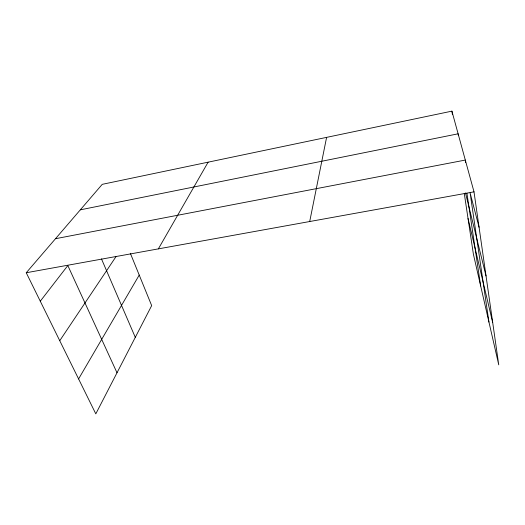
<?xml version="1.0" encoding="UTF-8"?>
<svg xmlns="http://www.w3.org/2000/svg" width="525" height="525" viewBox="0 0 525 525"><rect width="100%" height="100%" fill="white"/><g stroke="black" fill="none" stroke-linecap="round" stroke-linejoin="round"><path stroke-width="0.79" d="M309.711 221.53L326.596 137.373M158.36 248.876L208.123 162.173M78.593 378.932L139.223 275.074M59.745 340.705L115.94 256.712M40.281 301.206L67.823 265.558L117.009 372.776M130.351 253.299L151.673 305.616L95.806 413.858L26.25 272.744L102.237 184.334L451.913 111.143L474.009 191.842L498.75 364.849L473.392 254.205L464.264 193.39M80.325 209.836L458.122 133.809L458.358 135.424M55.506 238.711L465.308 160.066L465.655 162.468M26.25 272.744L474.009 191.842M101.469 258.884L135.292 337.352M479.076 227.266L470.105 192.924L488.946 322.081M465.485 192.911L486.038 275.973M468.031 218.485L492.712 322.632M451.913 111.143L452.386 114.319M466.942 193.325L480.67 285.967"/></g></svg>
